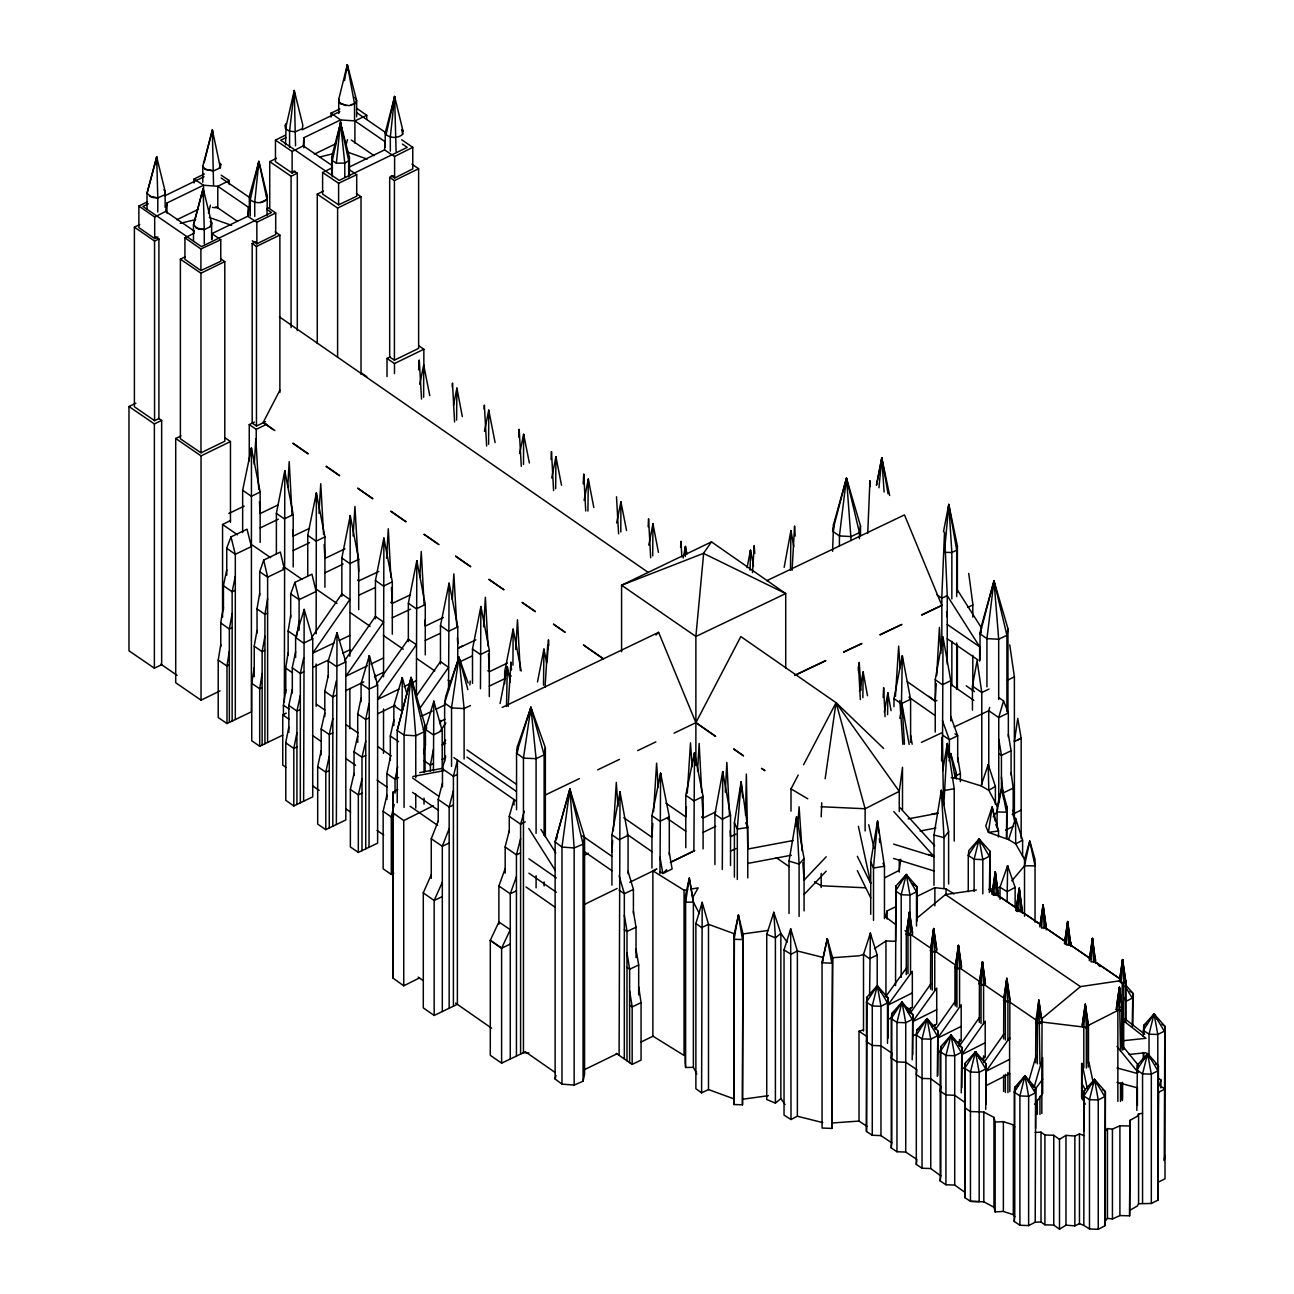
<?xml version="1.0" encoding="UTF-8"?>
<svg xmlns="http://www.w3.org/2000/svg" width="1294" height="1294" viewBox="0 0 1294 1294"><rect width="100%" height="100%" fill="white"/><g stroke="black" fill="none" stroke-linecap="round" stroke-linejoin="round"><path stroke-width="1.5" d="M260.143 542.38L260.143 492.027L251.457 448.031L251.376 711.829L226.984 723.54L218.217 717.555L218.217 660.069L220.756 644.525M423.639 397.258L423.704 365.118L419.725 384.286M316.367 493.046L316.14 633.834M488.614 444.263L488.76 410.182L495.101 442.58M523.52 464.449L523.633 434.299L519.638 453.482M620.797 531.931L620.926 501.862L626.555 530.459M512.942 665.165L513.136 629.143L521.223 670.955M406.995 694.199L402.272 677.603L402.013 711.231L393.861 705.586L402.24 677.603M293.188 566.998L293.188 514.624L284.809 470.903L284.356 702.173M425.273 654.893L425.273 604.541L416.83 560.82L416.377 695.428M456.604 420.097L456.895 388.119L462.33 416.619M555.66 488.695L555.951 456.701L561.515 485.234M652.71 555.886L652.969 523.892L658.436 552.392M685.399 556.388L685.48 546.408L686.952 553.994M862.872 697.709L863.147 671.909L867.481 695.687M442.208 768.636L442.208 730.625L433.846 701.299L433.425 770.917M543.512 685.141L543.949 649.135L546.634 663.013M587.929 511.065L588.317 479.087L593.833 507.572M790.472 570.363L790.925 530.653L793.804 546.537M887.587 714.644L887.862 692.824L891.065 710.665M347.277 70.426L347.358 64.7L356.643 100.641L356.643 116.784M790.634 932.812L790.699 928.866L797.363 950.977L797.363 1116.221L791.006 1119.52L784.035 1115.137L784.035 949.893L790.683 928.882L791.006 1119.52M628.059 873.676L628.059 835.406L620.02 792.025L619.098 1055.322L632.168 1064.38L641.064 1060.11L641.064 1002.624L638.686 986.966M506.504 706.508L507.313 666.588L510.354 682.359M750.083 570.153L750.504 550.193L753.561 565.979M745.522 815.285L746.363 774.071L747.77 849.058L793.319 840.485M1015.127 907.547L1015.127 887.393L1007.622 865.735L1007.104 901.74M941.563 760.807L942.145 737.224L943.504 798.172M877.186 987.273L877.186 955.037L870.361 933.2L869.6 994.973M988.115 768.458L988.228 764.592L995.393 786.412L995.393 804.544M1122.254 982.486L1121.332 1047.04M867.724 533.371L869.94 480.624L870.199 486.625M979.412 982.583L979.348 984.055L981.03 985.171L985.446 984.265L982.469 961.879L979.412 982.583L979.348 1022.406M1046.167 927.232L1043.077 904.829L1041.573 928.089L1046.167 927.232L1043.077 904.829L1040.02 925.534M1116.69 1006.069L1119.375 987.257L1122.399 1009.66L1120.523 1010.679L1116.172 1009.449L1119.375 987.273L1122.448 1008.188L1122.399 1050.032M1084.065 1090.923L1083.822 1225.353L1089.483 1228.976L1098.25 1229.3L1104.72 1225.919L1105.351 1220.889L1105.351 1091.57L1094.498 1079.374L1084.065 1090.923L1084.065 1131.344M725.287 792.138L726.856 762.409L729.46 814.929M883.155 697.531L883.656 687.632L885.064 716.714M1119.067 993.177L1119.375 987.257L1120.442 1001.135M933.152 938.441L933.686 928.574L936.856 949.456M957.803 957.301L958.45 945.461L961.555 966.375M996.962 826.057L997.27 806.243L1001.863 787.642L1006.845 806.453L1006.845 838.69M1092.152 944.361L1092.459 938.441L1095.581 963.448M1006.489 984.33L1006.813 978.41L1010.016 999.324M1084.744 1014.173L1085.278 1004.29L1088.48 1025.22L1088.48 1063.571M287.721 487.272L289.209 461.602L292.023 514.268M386.566 558.345L388.297 528.761L390.917 577.512M419.774 577.156L421.262 551.487L423.672 596.243M452.269 387.003L452.496 383.056L454.566 421.973M551.034 459.516L551.487 451.622L553.589 490.572M547.216 661.541L548.462 639.818L548.785 645.641M583.19 483.859L583.756 473.992L585.729 510.968M648.132 526.723L648.585 518.829L650.672 557.746M697.563 771.014L699.148 743.387L701.72 792.154M792.074 570.331L794.581 526.027L795.179 536.007M936.241 683.507L935.239 701.235L936.905 700.426M936.678 675.63L939.412 627.38L940.964 653.324M982.13 967.799L982.469 961.879L985.446 984.265M994.94 877.866L995.28 871.946L998.515 896.92M1018.556 900.123L1019.235 888.299L1022.406 913.305M1042.738 910.75L1043.061 904.813L1044.112 918.691M1038.16 1012.086L1038.823 1000.246L1042.01 1021.16L1041.816 1113.519M1122.027 969.465L1122.577 959.614L1125.748 980.577L1125.748 1020.934M483.649 626.862L485.379 597.246L488.016 645.932M515.724 649.41L517.487 619.794L520.285 670.535M680.628 547.216L680.984 541.296L681.825 556.873M858.294 670.47L858.537 666.507L860.348 699.585M908.76 923.932L909.472 912.092L912.642 933.039M1067.324 927.474L1067.679 921.554L1070.882 946.529M318.971 513.233L320.75 483.697L323.581 534.519M452.302 599.494L453.854 573.873L456.798 626.393M484.118 409.05L484.36 405.103L486.657 446.058M254.255 464.287L255.856 438.715L258.768 489.617M353.084 535.959L354.944 506.455L358.697 571.414M418.658 369.858L419.272 360.023L421.537 399.086M469.965 684.914L470.207 681.048M518.684 437.097L519.169 429.236L521.304 466.341M508.154 706.443L510.952 661.978L511.486 669.92M545.049 687.26L547.718 644.736L547.977 648.698M611.933 852.261L612.677 840.534M613.291 830.764L616.316 782.433L617.917 806.308M652.823 823.437L651.95 837.283L623.821 817.727M653.567 811.581L656.608 763.169L658.209 787.027M795.956 826.429L796.57 816.724L804.075 858.585L804.075 910.944M858.601 672.411L859.232 662.334L861.06 690.22M686.418 807.003L685.788 816.87L665.925 803.17M687.292 793.173L690.495 742.821L692.096 766.695M752.493 572.627L754.208 545.567L754.742 553.525M895.448 696.301L898.651 646.127L900.139 668.011M1035.653 1062.746L1035.847 1020.982L1035.653 1022.389L1037.335 1023.505L1041.816 1022.713L1038.839 1000.246L1037.335 1023.505L1037.335 1063.862M1117.854 1101.388L1117.854 1010.565L1119.375 987.273L1120.523 1051.035M733.957 1104.542L734.329 933.767L738.421 915.084L742.982 933.944L742.481 1104.785L733.957 1104.542L734.329 933.767L708.497 924.32L701.591 927.588L695.881 923.495L702.189 902.355L708.497 924.32L708.497 1089.564L701.591 1092.832L695.881 1088.739L695.881 923.495M940.803 798.026L941.32 790.246L948.615 831.67L948.615 884.045M285.392 135.174L275.46 140.124L292.12 151.479L303.33 145.866L303.88 137.714L340.532 119.938L354.912 120.908L366.736 115.295L366.736 119.226M797.816 824.86L799.094 806.777L802.086 850.789M901.659 710.665L902.096 704.826L909.181 744.487M943.827 804.706L947.305 743.468L954.212 788.709L954.212 841.084M1006.845 806.453L1006.409 838.366M948.308 510.499L948.777 504.466L957.382 545.906L957.382 592.312M742.659 797.702L741.122 782.013L737.305 829.082L737.305 879.451M881.165 466.018L881.812 457.979L889.674 495.505M773.472 916.201L773.812 912.302L780.864 933.411L787.205 942.194M917.058 921.053L917.058 886.811L906.285 874.501L895.966 885.986L895.545 985.656M1022.276 910.701L1022.406 909.261L1020.351 911.672L1016.065 910.491L1019.235 888.315L1022.276 910.701L1020.351 911.672L1019.235 888.315L1017.731 911.607L1016.065 910.491M1093.592 961.863L1092.459 938.457L1090.971 961.782L1093.592 961.863L1095.452 960.844L1095.581 959.42M1105.351 1220.889L1107.454 1218.382L1112.436 1218.948L1119.908 1215.584L1129.613 1215.794L1130.115 1120.313L1137.264 1116.253L1138.574 1113.908L1142.553 1113.341M1129.613 1215.794L1130.115 1120.313M211.925 239.681L211.925 233.632L247.704 216.276L248.513 207.331L217.78 186.287L203.53 185.236L194.003 179.025L204.387 173.978M944.62 550.371L948.777 504.498L956.703 550.176L956.703 596.583M266.985 215.532L267.308 196.057L258.865 161.459L249.321 196.381L249.321 210.501M785.717 668.141L785.717 593.574L703.645 553.46L695.881 636.47L695.881 765.433M878.949 487.806L881.812 458.011L888.072 493.79M937.843 1075.314L937.843 1030.865L927.086 1018.621L916.815 1030.073L916.314 1035.103L916.314 1164.422L922.04 1168.239L930.758 1168.514L940.835 1175.922L940.204 1180.953L945.93 1184.754L954.713 1185.078L965.227 1192.518L964.726 1197.548L970.451 1201.35L983.828 1201.819L993.97 1207.237L995.151 1211.88L1003.368 1211.443L1013.315 1214.678L1014.755 1216.651L1014.253 1221.471L1019.915 1225.24L1028.633 1225.596L1035.216 1222.215L1041.007 1221.973L1044.921 1224.803L1053.769 1225.094L1059.495 1229.187L1065.965 1225.175L1074.861 1225.855L1079.455 1223.703L1083.822 1225.353M916.314 1164.422L916.815 1159.392L905.735 1152.064L896.968 1151.741L891.242 1147.94L891.242 1018.621L891.809 1013.542L901.983 1002.138L912.771 1014.447L912.771 1054.853M986.254 1104.397L986.254 1063.975L975.498 1051.731L965.227 1063.199L964.726 1068.229L964.726 1197.548M1157.92 1070.85L1147.649 1053.559L1136.828 1070.025L1142.553 1073.826L1151.32 1074.149L1157.92 1070.85L1158.421 1065.819L1147.649 1053.559L1137.394 1065.027L1136.828 1110.43M1130.115 1210.116L1137.264 1206.057L1138.574 1203.727L1151.32 1203.469L1157.92 1200.169L1158.421 1065.819L1155.526 1063.927M249.321 196.381L250.26 199.858C255.08 203.562 262.488 203.773 266.985 199.405L258.865 161.475L254.74 202.301L254.74 216.422M348.846 167.25L384.528 149.926L385.337 141.855L354.912 120.908L354.912 143.084M349.429 157.48L348.684 160.715L344.77 163.109L336.359 163.157L340.516 122.881L349.429 157.48L349.429 175.628M569.441 793.19L569.861 789.211L555.126 841.941L555.126 1079.034L561.968 1084.129L574.164 1085.068L583.076 1081.234L584.564 1074.327L584.564 837.234L569.894 789.227L570.589 793.093M394.945 100.366L394.638 96.5L385.208 132.942L386.081 134.673C390.772 138.345 398.228 138.474 402.628 134.301L403 131.001L394.654 96.516L390.319 137.035L390.319 151.155M220.384 167.751L212.378 129.966L202.786 166.133L205.148 169.288L213.542 170.905L220.384 167.751L220.756 164.306L219.511 162.72M410.473 683.232L411.104 677.474L425.03 725.303L425.03 771.515M846.017 482.225L846.47 478.198L860.51 525.979L860.51 536.023M888.007 1038.338L888.007 997.917L877.283 985.672L867.045 997.092L866.479 1002.154L866.479 1131.49L872.269 1135.259L880.971 1135.614L891.809 1142.877L891.242 1147.94M866.479 1131.49L867.045 997.092M937.843 1030.865L937.293 1076.333M993.549 584.742L993.97 580.893L1007.961 628.706L1007.961 711.085M293.819 94.397L294.256 90.531L302.828 125.178L302.392 128.591L295.55 131.762L289.581 131.179L285.537 128.704L284.971 125.292L286.152 123.674L285.537 144.831M986.254 1063.975L985.688 1109.395M1164.826 1155.51L1164.26 1160.508L1164.826 1026.191L1154.07 1013.898L1143.734 1025.366L1143.298 1036.429M393.748 104.216L394.621 96.5L396.093 151.544M155.798 164.661L156.687 156.978L165.131 191.318L165.131 207.444M202.268 196.3L203.158 188.633L211.618 222.956L211.618 239.099M211.909 133.783L212.362 129.95L212.96 137.617M257.927 169.207L258.849 161.459L259.172 165.325M961.863 1087.801L961.863 1047.38L951.058 1035.135L940.835 1046.603L940.204 1051.618L940.204 1180.953M968.268 891.712L968.268 855.447L979.105 838.981L989.991 851.242L989.36 892.536M906.301 974.625L906.301 934.268L909.456 912.092L912.529 934.478L910.539 935.481L906.301 934.268L909.456 912.092L909.925 918.044M930.693 949.278L930.499 950.75L932.246 951.834L936.662 951.009L933.686 928.574L930.693 949.278L930.499 989.101M955.263 1005.988L955.263 967.637L958.45 945.461L961.491 967.847L956.945 968.753L955.263 967.637L958.45 945.461L959.048 953.403M1070.688 943.973L1067.679 921.571L1066.272 944.863L1070.688 943.973L1070.882 942.485L1069.135 941.417M210.307 221.339L211.618 222.956L211.181 226.369L204.274 229.572L198.37 229.038L193.502 224.865L203.142 188.633L203.465 192.466M1003.804 999.114L1003.61 1000.586L1005.357 1001.653L1009.838 1000.86L1006.829 978.41L1003.804 999.114L1003.61 1038.92M900.77 859.248L899.265 870.361L884.886 877.704M569.845 789.243L561.968 847.052L561.968 1084.129M831.832 1128.433L832.576 957.722L827.303 938.7L822.062 962.785L822.062 1128.028L831.832 1128.433L832.576 957.722L859.022 955.813L863.502 954.454L869.6 958.692L877.186 955.037M545.356 836.49L545.356 747.722L530.928 707.365L517.551 746.104L516.549 753.221L516.549 809.704M992.158 894.105L995.28 871.962L998.256 894.397L996.331 895.367L992.158 894.105L993.776 895.254L995.28 871.962L996.218 883.834M821.189 816.837L821.755 802.733M825.151 778.745L836.037 702.626L883.608 748.433M1086.798 1024.104L1088.48 1025.22L1086.362 1027.743L1082.14 1026.449L1085.278 1004.306L1088.238 1026.724L1088.238 1067.097M458.383 661.169L458.933 657.287L468.104 683.022M1039.891 926.973L1043.061 904.829L1044.177 928.235L1046.231 925.76L1044.549 924.644M1039.438 1008.172L1038.839 1000.246L1035.653 1022.389L1039.955 1023.635L1042.01 1021.16M1064.719 942.242L1067.679 921.554L1068.553 933.475M1089.289 960.601L1092.459 938.457L1095.452 960.844M1119.407 981.79L1122.577 959.614L1125.634 982L1125.634 1022.373M1089.483 959.129L1092.459 938.441L1093.365 950.33M1119.585 980.318L1122.577 959.614L1123.338 969.529M544.127 835.536L544.127 754.839L530.928 707.381L523.455 758.138L523.455 1052.701L528.874 1052.944M529.747 715.097L530.88 707.349M860.51 525.979L859.442 532.61L851.112 536.573L839.418 535.926L832.576 531.187L846.454 478.23L833.562 524.361L832.576 551.276M1082.253 1025.01L1085.278 1004.306L1085.892 1012.215M992.223 892.634L995.28 871.946L996.331 895.367M425.03 725.303L424.028 731.838L424.028 772.033M283.418 715.097L283.418 705.133L285.78 689.67M147.484 201.767L138.879 206.037L154.682 217.036L165.632 211.44L166.942 202.996L203.53 185.236L203.53 193.081M1006.91 711.635L1006.91 635.289L994.018 580.925L981.095 627.056L980.027 633.85L980.027 659.972M288.141 652.597L285.78 667.672L285.78 693.26M229.345 651.173L226.984 665.892L226.984 723.54M282.674 735.202L259.706 746.25L251.748 740.799L251.748 683.313L254.239 667.72M262.132 673.511L259.706 688.683L259.706 746.25M957.382 545.906L956.703 550.176L951.85 552.473L944.442 552.376M1007.961 628.706L1006.91 635.289L998.693 639.236L986.934 638.621L980.027 633.85L993.954 580.925L994.94 586.748M288.141 655.298L288.141 631.051L290.697 615.426M299.092 621.217L296.552 636.826L288.141 631.051M933.993 885.371L933.993 835.018L941.32 790.262L944.005 837.639L944.005 887.991M734.394 877.122L734.394 822.725L741.09 782.029M899.848 718.396L902.08 704.826L904.457 744.26M998.256 894.397L998.515 892.876M870.716 914.292L870.716 861.917L877.542 820.994L884.465 866.268L884.465 918.643M942.744 770.771L947.289 743.452L948.502 757.136M267.615 598.718L264.93 614.407L264.93 743.743M789.016 913.467L789.016 861.092L796.554 816.724L799.094 864.117L799.094 916.476M339.141 130.694L340.516 122.865L348.684 160.715L348.684 176.841M259.706 593.348L257.037 608.649L257.037 633.17M545.356 747.722L544.127 754.839L536.088 758.672L523.455 758.138L516.549 753.221L530.863 707.381L532.141 713.285M223.441 607.258L220.756 622.414L220.756 646.806M344.527 80.632L347.342 64.7L354.54 103.957L354.54 120.083M232.144 613.485L229.345 628.997L229.345 722.392M257.037 630.469L254.239 645.916L254.239 676.697M264.93 636.227L262.132 651.658L262.132 745.069M714.919 864.57L714.919 814.217L722.715 771.596L730.528 815.188L730.528 865.54M884.336 712.185L887.846 692.824L887.959 698.598M935.239 732.064L935.239 679.69L942.986 637.085L950.783 680.693L950.783 720.984M972.441 710.18L972.441 686.079L977.116 660.571L981.774 692.549L981.774 784.94M784.164 567.37L790.909 530.653M611.933 885.161L611.933 834.792L620.004 792.025M423.639 753.577L425.467 743.888M859.475 691.287L863.13 671.909L863.211 675.759M1157.92 1095.84L1158.599 1092.217L1165.021 1088.95L1159.473 1085.537L1160.912 1079.972L1157.839 1077.724M1157.92 1185.66L1158.599 1092.217M433.425 749.275L430.384 765.11L430.384 771.175M876.523 485.266L881.796 457.995L882.718 465.694M500.082 703.515L507.297 666.572L507.426 670.599M893.976 706.67L893.976 698.614L902.306 655.832L910.604 699.229L910.604 742.335M943.488 531.705L948.777 504.482L949.683 512.181M453.482 405.491L456.879 388.103L456.96 392.131M472.504 683.281L472.504 649.038L480.883 606.53L480.462 688.748M537.495 681.987L543.933 649.119L544.03 655.152M648.779 545.114L652.952 523.892M683.183 557.989L685.464 546.391L685.545 552.425M747.059 567.678L750.488 550.176L750.617 554.204M876.491 484.959L881.796 457.995L884.093 492.043M276.382 553.686L276.382 513.394L284.777 470.903M288.837 727.002L285.78 742.384L285.78 800.307L293.803 805.952L312.727 796.829L312.727 638.767L304.187 609.425L295.614 637.505L295.614 657.514M296.924 732.744L293.803 748.482L293.803 805.952M341.842 596.291L341.842 558.021L350.237 515.562L358.697 559.348L358.697 609.7M375.438 618.775L375.438 580.505L383.865 538.061L392.308 581.831L392.308 634.206M408.354 641.581L408.354 603.311L416.797 560.82M504.676 683.717L504.676 671.635L513.12 629.143L513.168 635.16M584.095 500.341L588.301 479.087L588.398 485.121M551.713 477.907L555.935 456.685L556.016 462.702M996.962 811.953L1001.863 787.658L1006.409 812.163L996.962 811.953L993.226 816.643M307.746 575.668L307.746 535.376L316.351 493.03L324.923 536.897L324.923 587.25M440.461 663.935L440.461 625.649L449.099 583.173L457.752 626.878L457.752 661.121M484.457 431.339L488.744 410.166L488.792 416.167M616.607 523.019L620.91 501.846L620.958 505.857M651.95 868.096L651.95 815.721L660.603 773.133L669.305 816.757L669.305 855.043M685.788 847.699L685.788 795.325L694.474 752.801L703.095 796.473L703.095 848.848M235.314 576.299L232.144 591.746L232.144 721.065M242.657 532.562L242.657 490.264L251.424 448.031M226.741 569.797L223.441 585.551L223.441 609.959M357.71 742.384L357.71 714.094L361.075 698.145M369.033 703.532L365.733 719.173L365.733 848.848L358.325 852.406L350.367 846.939L350.367 789.469L354.038 773.408M295.614 651.885L292.315 667.445L292.315 693.018M303.637 657.934L300.337 673.511L300.337 802.83M1011.827 880.81L1024.524 865.799L1029.765 841.068L1035.038 859.442L1035.038 922.266M693.39 1067.324L685.61 1067.501L685.173 1062.374L685.173 897.13L689.281 878.044L693.39 902.08L693.39 1067.324L696.819 1073.939M342.845 134.77L340.532 122.865L332.315 160.666L332.315 176.809M328.223 676.94L328.223 660.927L337.006 632.653L345.822 661.897L345.822 819.959L325.797 829.664L317.693 824.132L317.693 766.646L321.187 750.682M329.274 756.1L325.797 772.065L325.797 829.664M386.89 799.449L386.89 773.505L390.319 757.734M397.743 766.744L395.042 779.263L395.042 793.173M584.564 837.234L583.076 844.141L583.076 1081.234M292.315 689.427L288.837 705.311L288.837 732.388M300.337 695.476L296.924 711.053L296.924 804.447M324.794 716.504L324.794 691.206L328.223 675.678M336.359 680.806L332.817 696.932L332.817 826.251M390.319 760.257L390.319 736.011L393.861 719.949M949.828 757.233L950.734 753.496L956.331 772.906L955.215 777.937L951.203 777.629M258.832 161.475L250.26 199.858L250.26 216.001M386.081 134.673L394.621 96.516M321.187 754.839L321.187 729.007L324.794 712.913M332.817 718.639L329.274 734.426L329.274 827.934M285.537 128.704L294.239 90.548L294.741 96.322M361.997 778.794L358.325 794.856L358.325 852.406M555.126 1079.034L555.935 1075.508M365.733 741.074L361.997 757.184L361.997 850.643M354.038 775.624L354.038 751.782L357.71 735.979M386.89 795.179L383.153 811.241L383.153 868.824L391.306 874.453L393.797 873.256M394.217 804.496L391.306 816.983L391.306 874.453M949.02 760.791L950.734 753.496L955.215 777.937L981.03 785.879L988.81 790.294L997.27 806.243M442.451 786.914L442.451 768.765L445.605 756.052M887.506 1043.368L887.506 1002.947L877.283 985.688L872.269 1005.939L872.269 1135.259M930.062 1023.7L927.07 1018.604L922.04 1038.904L922.04 1168.239M982.146 844.06L979.137 838.965L968.899 850.417L968.268 855.447L974.123 859.265L982.825 859.62L989.36 856.272L979.154 838.981L974.123 859.265L974.123 891.485M975.466 1051.747L970.451 1072.03L970.451 1201.35L979.17 1201.641L979.17 1072.322L975.482 1051.747L964.726 1068.229L970.451 1072.03L979.17 1072.322L985.688 1068.973L975.498 1051.731L979.477 1058.508M338.737 113.468L338.737 99.347L347.326 64.7M204.145 162.753L212.345 129.95L213.542 185.026M908.275 877.882L906.285 874.501L901.206 894.752L901.206 977.342M156.995 160.812L156.703 156.978L147.031 193.227L147.031 209.353M331.701 173.283L331.701 157.156L340.5 122.865L344.77 163.109L344.77 177.229M509.27 830.699L505.178 846.664L505.178 873.159M520.592 838.641L516.435 854.881L516.435 1056.05L501.619 1063.15L490.297 1055.322L490.297 940.317L498.886 921.959L510.273 929.707L501.619 948.211L501.619 1063.15M438.213 821.658L438.213 799.514L442.451 783.145M453.401 790.715L449.164 807.068L449.164 1008.236L434.169 1015.45L423.284 1007.88L423.284 892.795L431.258 874.793M156.671 156.995L147.031 193.227L151.883 197.384L157.787 197.917L164.759 194.763L165.131 191.318L163.885 189.733M208.415 212.879L210.485 205.148M569.829 789.227L555.126 841.941L561.968 847.052L574.164 847.974L583.076 844.141L569.894 789.243M524.28 811.273L520.592 824.165L520.592 1054.076L516.435 1056.05M1024.524 916.184L1024.524 859.41L1029.765 841.051L1035.038 865.832L1024.524 865.799M345.902 145.3L347.52 139.671M998.547 697.45L1003.529 700.895L998.758 717.377L998.758 802.215M989.716 707.381L988.745 710.713L988.745 767.148M1034.052 1087.478L1042.689 1057.602L1042.689 1093.479L1034.699 1104.348M1028.487 1081.994L1036.09 1055.904M361.075 701.72L361.075 683.701L369.308 655.637L377.622 685.076L377.622 843.138L365.733 848.848M895.982 906.609L887.134 910.911L885.403 916.815L896.208 924.919M425.467 745.441L425.467 729.444L433.813 701.283M766.744 934.3L773.812 912.302L775.397 937.859L775.397 1103.103L766.744 1099.544L766.744 934.3L775.397 937.859L780.864 933.411L780.864 1098.655L785.102 1104.51M870.344 933.2L863.502 954.454L863.502 1031.027M1024.524 859.41L1015.693 843.882L1008.592 839.58L1015.564 818.309L1022.6 840.178L1022.6 856.304M981.03 785.879L988.212 764.592L988.81 790.294L995.393 786.412M259.706 571.738L263.685 560.108L280.361 552.053L284.356 569.15L267.615 577.156L259.706 571.738L259.706 595.919M1007.589 865.735L1000.003 887.215L1000.003 899.298M498.886 924.272L498.886 885.986L505.178 868.565M516.435 876.669L510.273 893.701L510.273 1059.026M290.697 593.865L294.903 582.381L311.951 574.196L316.14 591.455L299.092 599.656L290.697 593.865L290.697 618.047M226.741 548.252L235.314 554.285L251.376 546.586L247.025 529.197L230.995 536.881L226.741 548.074L226.741 575.183M449.164 828.629L442.322 846.163L442.322 1011.536M431.258 878.351L431.258 838.755L438.213 821.075M219.398 167.589L220.756 164.306M210.21 226.272L211.618 222.956M442.322 882.217L434.169 900.495L434.169 1015.45M900.543 1005.389L901.999 1002.122L904.005 1005.519M949.553 1038.386L951.025 1035.135L954.066 1040.214M1145.4 1058.427L1147.616 1053.542L1150.625 1058.638M976.905 843.834L979.121 838.965M1152.55 1017.165L1154.038 1013.898L1158.098 1020.691M1023.425 1078.986L1024.929 1075.686L1035.653 1087.914L1035.653 1128.319M1092.185 1084.243L1094.465 1079.374L1097.458 1084.421M273.147 429.705L263.2 422.41L279.876 390.222M791.006 811.095L791.006 788.887L798.204 775.09M803.59 764.738L836.086 702.658L865.12 808.75L865.12 830.958M674.045 733.164L695.881 722.683L740.815 636.567L836.07 702.707L899.265 791.33L899.265 811.516M693.018 896.985L698.178 887.894L691.109 889.059M338.737 99.347L339.222 102.582L340.84 103.957L349.057 105.671L354.54 103.957L356.643 100.641L354.782 97.276M916.508 926.051L916.508 891.809L906.285 874.518L895.545 890.984L901.206 894.752L909.973 895.076L916.508 891.809L917.058 886.811L912.723 883.931M927.054 1018.621L916.314 1035.103L922.04 1038.904L930.758 1039.195L937.293 1035.928L927.086 1018.621L930.758 1039.195L930.758 1168.514M881.279 992.482L877.283 985.672L866.479 1002.154L872.269 1005.939L880.971 1006.295L887.506 1002.947L888.007 997.917L885.145 996.056M621.589 651.739L621.589 585.244L703.499 553.363L711.49 541.879L785.717 593.574L695.881 636.47L621.589 585.244L711.49 541.879M311.45 637.78L341.842 593.93L349.865 599.543L312.727 653.13L333.949 643.021M344.544 660.83L375.438 616.429L383.525 622.058L345.822 676.244L367.367 665.795M416.312 696.075L440.461 661.574L448.549 667.348L419.838 708.336M440.041 731.272L445.832 723.006M445.686 740.022L442.208 744.972L445.686 743.29M935.416 1029.506L955.522 1000.909M959.436 1046.021L979.542 1017.391M961.863 1054.416L985.203 1021.192L985.203 1057.117L981.612 1058.945M983.812 1062.633L1003.869 1034.084M986.254 1071.011L1009.595 1037.788L1009.595 1073.713L986.254 1085.537M910.378 1012.959L930.758 984.022M937.843 1037.885L961.183 1004.84L961.183 1040.748L957.592 1042.543M376.425 684.3L408.354 639.252L416.377 644.736L377.622 699.423L398.762 689.201M912.771 1021.532L936.727 988.115L936.727 1024.039L931.599 1026.595M885.759 996.59L906.544 967.88M888.007 1004.953L912.335 971.373L912.335 1007.298L907.126 1009.902M1034.699 1089.969L1042.689 1079.099M948.615 831.67L944.005 837.639L933.993 835.018M1120.895 1007.088L1122.448 1008.188L1120.523 1010.679L1116.172 1009.449M1088.48 1025.22L1086.362 1027.743L1086.362 1068.1M1105.351 1131.085L1107.454 1128.578L1112.436 1129.144L1119.908 1125.764L1129.613 1125.99M1068.763 944.927L1067.679 921.571L1064.461 943.747L1068.763 944.927L1070.882 942.485M804.075 858.585L799.094 864.117L789.016 861.092M826.187 856.806L804.075 880.13L802.878 862.532M804.075 894.494L826.187 871.169M655.977 635.079L658.614 632.329L695.881 722.683L715.55 736.383M666.717 869.649L662.835 873.515L659.972 871.59M1041.46 1019.057L1080.441 986.626L1120.475 980.69M917.106 918.028L945.477 894.558L976.388 890.029M775.397 1103.103L780.864 1098.655M874.437 948.648L885.953 940.981L895.545 941.272L895.966 885.986M1059.495 1229.187L1059.495 1139.383L1065.965 1135.356L1074.861 1136.051L1079.455 1133.884L1083.822 1135.534M1018.119 908L1016.243 909.019L1019.235 888.299L1019.834 896.241M463.09 645.577L457.752 648.423L475.868 639.883M1022.6 840.178L1015.693 843.882L1015.58 818.326M1015.127 887.393L1007.104 891.663L1000.003 887.215L996.315 887.943M1017.957 1085.634L1014.755 1087.332L1014.253 1092.152L1014.253 1221.471M419.369 977.957L403.744 985.818L393.053 978.135L392.745 792.3L397.792 789.647M138.879 206.037L138.879 227.598L154.682 238.581L157.819 236.98M1158.599 1182.02L1165.021 1178.753L1164.826 1026.191L1161.963 1024.282M961.863 1054.578L985.203 1042.754M961.863 1068.941L965.453 1067.129M986.254 1071.173L1009.595 1059.349M1088.286 1025.43L1117.854 1010.452M384.528 149.926L394.605 156.477L412.77 147.338L412.77 168.899L394.605 178.022L391.241 175.838M392.745 792.3L393.053 812.891L403.744 820.574L433.264 805.725M957.382 965.195L955.457 966.165L955.457 1004.516M916.815 1030.073L920.115 1028.423M1147.034 1023.716L1143.734 1025.366L1143.734 1033.453M275.46 140.124L275.46 161.685L292.12 173.024L295.323 171.423M211.925 233.632L220.756 239.746L220.756 261.291L200.91 270.527L184.929 259.35L184.929 237.805L194.423 233.049M888.007 1005.098L912.335 992.935M895.076 1011.908L891.809 1013.542L891.809 1142.877M888.007 1019.478L891.485 1017.731M912.771 1021.629L936.727 1009.676M912.771 1035.993L916.201 1034.294M937.843 1038.047L961.183 1026.368M937.843 1052.41L941.434 1050.615M229.281 184.492L229.281 180.578L217.78 186.287L217.78 208.463M348.668 169.207L356.707 174.69L356.707 196.235L338.607 204.824L322.61 194.084L322.61 172.523L332.429 167.67M317.273 343.492L317.273 194.149L323.419 191.108M222.568 617.206L222.568 524.507L230.461 520.576M267.615 613.081L264.93 614.407L257.037 608.924M336.359 695.169L332.817 696.932L324.794 691.352M329.274 770.464L325.797 772.178L317.693 766.646M398.52 777.532L395.042 779.263L386.89 773.618M247.704 216.276L256.843 222.277L275.703 212.976L275.703 234.537L256.843 243.838L252.281 240.83M260.45 202.592L266.985 199.405M249.257 460.939L249.257 424.594L254.384 422.087M387.019 376.603L387.019 358.422L390.384 356.788M262.132 687.583L259.706 688.78L251.748 683.313M303.637 671.893L300.337 673.511L292.315 667.866M369.033 717.911L365.733 719.529L357.71 714.094M628.059 835.406L619.098 839.79L611.933 834.792M730.528 815.188L722.311 819.199L714.919 814.217M155.717 236.753L158.919 238.953L158.919 418.56L154.552 420.647L134.398 406.785L134.398 227.162L139.801 224.525M265.48 421.666L256.471 426.033L252.184 423.122L252.184 243.515L255.694 241.8M180.384 259.172L200.974 273.212L224.8 261.614L224.8 441.238L200.974 452.835L180.384 438.795L180.384 259.172L185.107 256.875M389.688 177.407L394.411 180.578L418.625 168.754L418.625 348.377L394.411 360.185L389.688 357.031L389.688 177.407L393.198 175.725M181.031 435.884L175.709 438.472L201.039 455.892L230.461 441.561L230.461 522.307M387.019 358.422L394.476 363.533L423.85 349.234L423.85 371.443M260.143 492.027L251.376 496.298L242.657 490.264M324.923 536.897L316.14 541.167L307.746 535.376M235.314 590.21L232.144 591.746L223.441 585.713M392.308 581.831L383.525 586.101L375.438 580.505M175.709 438.472L175.709 682.747L201.039 700.167L220.077 690.883M480.98 612.563L480.899 606.514L489.31 650.186L480.462 654.505L472.504 649.038M442.208 730.625L433.425 734.895L425.467 729.444M442.208 759.368L445.686 757.669M457.38 774.378L453.401 776.319L442.451 768.765M584.694 904.312L617.173 888.46M629.79 882.282L656.867 869.067M671.295 862.014L694.749 850.562L670.324 862.402M1003.529 700.895L1008.349 712.897L998.758 717.588L988.745 710.713L954.179 726.969M453.401 1006.214L457.38 1004.273L457.38 760.274L453.401 776.319L453.401 1006.214L449.164 1008.236M917.187 896.289L934.866 887.668L946.06 888.962L954.066 893.895M584.694 1069.556L617.173 1053.704M640.627 1042.252L653.26 1036.073M148.309 203.821L142.922 206.442L201.476 246.636L271.465 212.54L266.596 209.191M164.484 195.96L203.999 176.744M286.055 137.601L280.685 140.205L339.222 180.4L407.238 147.387L402.369 144.038M302.181 129.788L339.788 111.559M176.906 219.721L198.435 209.288M314.345 154.148L335.647 143.812M276.544 158.321L269.734 161.604L291.069 176.227L297.296 173.218L297.296 330.633M252.184 243.515L256.471 246.426L279.876 235.071L279.876 392.486M317.273 194.149L337.605 208.059L361.01 196.704L361.01 374.306M158.531 418.286L161.653 420.437L161.653 664.712L154.374 668.189L128.979 650.801L128.979 406.526L135.919 403.178M249.257 424.594L256.228 429.333L266.613 424.303M228.844 513.508L244.162 506.1M229.345 664.922L226.984 666.07L218.217 660.069M370.957 664.065L383.525 657.95M286.039 767.439L282.739 765.142L282.739 714.854L286.33 713.107M345.822 690.64L363.776 681.922M374.548 676.681L383.525 672.314M404.051 686.629L416.377 680.66M296.924 746.962L293.803 748.482L285.78 742.837M377.622 713.819L395.236 705.279M525.332 821.868L520.592 824.165L509.27 816.336M669.305 816.757L659.972 821.286L651.95 815.721M652.872 870.862L684.057 890.223L684.057 1055.467L652.872 1036.106L652.872 870.862L656.365 869.18M520.592 1054.076L525.332 1051.763M312.727 638.767L303.637 643.15L295.614 637.505M457.752 626.878L448.549 631.326L440.461 625.649M421.488 716.245L432.309 711.021M435.916 709.274L444.942 704.923M423.284 729.735L426.891 727.988M439.523 721.906L444.942 719.286M433.425 763.638L430.384 765.11L424.108 760.743M449.164 842.992L442.322 846.292L431.258 838.755M703.095 796.473L693.875 800.921L685.788 795.325M910.604 699.229L901.32 703.71L893.976 698.614M950.783 680.693L942.453 684.72L935.239 679.69M516.435 890.806L510.273 893.782L498.886 885.986M701.51 816.902L703.095 818.018L715.776 811.904M703.095 832.398L715.776 826.268M278.307 504.838L260.143 513.572L259.463 501.603M260.143 527.952L278.307 519.201M293.188 536.169L309.509 528.324M293.188 550.548L309.509 542.687M344.916 548.834L324.923 558.442L324.147 544.499M324.923 572.821L343.104 564.087M425.273 604.541L416.377 608.811L408.354 603.311M365.733 755.453L361.997 757.249L354.038 751.782M393.797 815.786L391.306 816.983L383.153 811.338M442.322 896.58L434.169 900.495L423.284 892.925M989.02 689.071L981.774 692.549L972.441 686.079M1007.136 680.369L1014.383 676.875L1009.724 644.897M1017.763 739.909L1019.801 738.923M1021.16 738.276L1014.383 741.543L1017.763 718.348L1021.16 738.276L1021.16 838.383M955.409 775.979L960.374 773.586L957.689 757.378M1008.349 734.458L1011.083 750.779L1001.443 755.405L998.758 753.512M1011.083 772.55L1013.202 788.143L1003.546 792.769L1001.443 791.33M641.064 1002.624L632.168 1006.91L629.612 1005.212M1005.535 830.133L1013.639 826.235M134.398 227.162L154.552 241.04L158.919 238.953M128.979 406.526L154.374 423.914L161.653 420.437M293.188 514.624L284.356 518.862L276.382 513.394M358.697 559.348L349.865 563.586L341.842 558.021M345.822 661.897L336.359 666.426L328.223 660.927M507.442 663.046L489.31 671.748L487.806 670.729M489.31 686.111L505.631 678.282M502.218 707.43L658.614 632.329M361.997 793.157L358.325 794.92L350.367 789.469M544.871 795.195L579.437 778.6M597.634 769.865L619.454 759.384M637.651 750.633L655.848 741.899M967.702 607.42L972.813 604.961M584.726 854.994L588.366 853.247M1012.151 814.444L1021.16 810.125M331.021 117.075L331.021 113.144L339.804 108.955M339.254 640.481L349.865 635.435M312.727 667.51L328.644 659.924M342.797 653.163L349.865 649.798M443.324 617.481L425.273 626.086L424.966 620.117M425.273 640.449L439.717 633.575M377.622 685.076L369.033 689.168L361.075 683.701M470.482 705.521L464.109 708.562L451.541 707.915L444.635 703.063L445.815 696.059L458.917 657.287L467.878 689.573M766.808 580.666L904.49 514.899L941.838 605.398L921.862 614.909L941.838 605.398M794.791 675.468L825.653 660.765M843.801 652.111L861.966 643.458L843.801 651.95M880.114 634.804L901.902 624.42L880.114 634.707M735.995 834.129L730.528 836.733L730.237 830.797M501.619 948.211L490.297 940.317L501.619 948.211L510.273 944.07M730.528 851.112L735.995 848.492M322.61 172.523L338.607 183.263L356.707 174.69M232.144 627.671L229.345 628.997L220.756 622.964M264.93 650.332L262.132 651.658L254.239 646.175M332.817 732.857L329.274 734.539L321.187 729.007M453.401 805.046L449.164 807.068L438.213 799.514M794.791 675.225L825.653 660.571M628.059 871.331L633.413 889.431L624.323 893.75L619.098 890.078M636.017 949.214L638.686 964.984L629.612 969.287L626.992 967.427M390.691 602.276L392.308 603.392L410.441 594.819M392.308 617.756L410.441 609.183M300.337 709.436L296.924 711.053L288.837 705.44M520.592 852.908L516.435 854.881L505.178 847.004M633.413 911.397L636.017 927.232L626.992 931.502L624.323 929.674M459.564 661.946L472.245 655.961M946.14 596.178L947.24 595.661L944.507 532.287L941.838 596.469L941.838 646.499M979.655 661.153L979.655 646.709L947.24 595.693L941.838 598.216L936.856 594.771M921.457 742.368L941.45 732.97M378.835 571.511L358.697 580.893L357.548 580.1M358.697 595.272L375.179 587.589M184.929 237.805L200.91 248.966L220.756 239.746M867.045 1126.411L859.022 1121.073L859.022 1031.253L863.502 1029.895M319.44 157.092L332.752 153.792M180.238 223.312L195.685 219.592M351.095 104.636L354.54 103.957M988.923 889.431L992.611 888.687M419.741 772.583L443.033 768.232M908.178 818.876L937.875 813.279M747.77 863.421L791.33 855.237M920.05 831.007L935.902 828.031M412.851 776.497L443.842 770.706M943.827 790.618L954.212 788.709M684.057 890.223L687.583 889.641M931.89 814.007L937.859 813.085M768.377 930.418L742.982 933.944L742.481 1104.785M742.982 1099.188L768.377 1095.678M1121.704 1040.877L1145.966 1038.306L1121.704 1019.365L1121.704 1046.28M1129.177 1054.464L1145.966 1052.669M832.576 1122.966L859.022 1121.073M859.022 1031.253L867.045 1036.607L866.479 1041.67L872.269 1045.455L880.971 1045.811L891.809 1053.057L891.242 1058.12L896.968 1061.937L905.735 1062.261L916.815 1069.588L916.314 1074.618L922.04 1078.42L930.758 1078.711L940.835 1086.119L940.204 1091.133L945.93 1094.95L954.713 1095.274L965.227 1102.714L964.726 1107.745L970.451 1111.546L983.828 1112.015L993.97 1117.434L995.151 1122.076L1003.368 1121.639L1013.315 1124.874L1014.755 1126.848M1035.216 1132.412L1041.007 1132.169L1044.921 1135L1053.769 1135.291L1059.495 1139.383M699.407 913.645L693.39 902.08L685.61 902.258L685.173 897.13M821.189 806.744L865.12 808.75L899.265 791.33L902.5 767.261L902.5 809.656M865.12 887.781L821.189 885.775L814.476 881.796M212.426 207.444L217.78 207.833M1040.327 1021.823L1084.809 1027.193M205.148 169.288L213.542 170.905M149.522 196.316L157.787 197.917L157.787 212.038M195.992 227.954L204.274 229.572L204.274 243.693M797.363 1116.221L822.741 1122.61M1116.981 1067.971L1137.507 1073.502M1116.981 1082.334L1137.507 1087.866M1120.83 982.195L1123.693 982.971L1125.634 982L1125.748 980.577L1123.693 982.971L1123.693 1049.58M955.263 967.637L959.566 968.818L959.566 1007.169M906.301 934.268L910.539 935.481L910.539 973.832M934.737 990.314L934.737 951.98L930.499 950.75L933.686 928.574L934.284 936.516M983.586 1023.619L983.586 985.284L979.348 984.055L982.453 961.879L983.359 973.767M1007.913 1040.182L1007.913 1001.831L1003.61 1000.586L1006.813 978.41L1007.702 990.314M1082.14 1026.449L1086.362 1027.743L1085.294 1004.306L1083.822 1027.549L1083.822 1067.922M893.604 844.109L933.993 856.563L893.766 811.548M893.604 858.472L933.993 870.943M209.337 217.457L231.642 225.35M348.167 152.336L367.189 159.113M1008.592 839.58L988.438 832.398L985.753 826.025L992.126 806.938L998.515 830.958L998.515 836.992M708.497 1089.564L734.329 1099.01M928.38 854.428L933.993 856.563M339.222 102.582L345.951 105.671M791.006 788.887L807.779 798.802M336.359 163.157L332.315 160.666L331.701 157.156M784.035 949.893L791.006 954.276L797.363 950.977L822.741 957.366L822.741 961.393M1102.391 1089.677L1105.351 1091.57L1104.72 1225.919M1031.318 1085.084L1035.653 1087.914L1035.216 1222.215M958.967 1045.503L961.863 1047.38L961.248 1092.832M1129.953 991.22L1132.848 993.145L1132.848 1025.479M908.437 1011.568L912.771 1014.447L912.205 1059.851M221.161 175.175L229.281 180.578M356.4 193.615L361.01 196.704M504.676 671.635L511.243 676.066M360.961 372.704L366.736 376.603M401.674 139.784L412.77 147.338M303.33 145.866L332.445 165.745M220.692 258.816L224.8 261.614M945.477 894.558L1080.441 986.626M904.991 930.596L931.664 948.793M934.996 951.074L956.687 965.858M960.019 968.122L980.027 981.774M983.359 984.055L1005.05 998.839M1008.382 1001.119L1036.72 1020.448M390.319 736.011L398.52 741.608M275.185 231.869L279.876 235.071M215.969 206.619L237.546 221.387M1094.061 961.135L1120.669 979.332M992.611 891.809L989.279 889.528L1040.845 924.773L997.609 895.205M1094.061 961.102L1120.669 979.267M225.091 437.873L230.461 441.561M356.869 112.804L386.113 132.878M411.961 164.192L418.625 168.754M351.305 140.027L374.063 155.652M221.112 177.957L250.357 198.047M165.632 211.44L194.407 231.173M282.755 568.066L284.356 569.15M160.812 664.162L177.084 675.339M293.964 170.921L297.296 173.218M267.648 207.428L275.703 212.976M419.094 345.967L423.85 349.234M667.575 818.681L685.788 831.233M283.418 705.198L288.983 709.015M947.24 624.404L979.655 646.774M947.24 638.767L978.038 660.021M954.94 733.844L957.689 735.752L957.689 761.956M942.453 735.008L949.359 739.78L949.359 755.906M222.568 524.507L237.481 534.794M252.411 545.097L270.64 557.682M285.57 567.969L302.133 579.421M317.062 589.708L336.958 603.441M350.221 612.596L370.116 626.328M383.364 635.467L403.259 649.2M416.522 658.355L434.768 670.939M448.031 680.094L451.347 682.375M582.349 835.875L611.933 856.353M583.982 851.387L611.933 870.716M316.529 704.324L324.843 710.05M346.436 724.963L358.066 732.986M378.01 746.751L391.306 755.922M282.739 714.854L289.355 719.432M312.533 735.493L320.815 741.219M345.66 758.413L355.591 765.288M377.12 780.201L387.052 787.076M312.533 785.781L319.165 790.359M345.66 808.701L350.625 812.147M377.12 830.489L383.736 835.067M279.375 316.836L648.31 572.482M293.059 443.518L307.988 453.887M326.25 466.552L339.513 475.755M357.775 488.42L372.704 498.772M390.95 511.437L405.879 521.806M424.141 534.471L437.404 543.674M455.666 556.339L470.595 566.707M503.787 589.724L488.841 579.356L503.787 589.595M535.312 611.593L522.032 602.389L535.312 611.496M553.557 624.258L565.171 632.313L553.557 624.193M410.101 806.243L437.647 825.378M418.205 977.116L423.057 980.496M356.918 108.47L366.736 115.295M966.246 685.836L974.511 691.594M950.556 684.186L973.8 700.329M263.2 422.41L274.813 430.481M293.059 443.163L307.988 453.547M326.25 466.228L339.513 475.448M357.775 488.129L372.704 498.513M390.95 511.195L405.879 521.563M424.141 534.26L439.07 544.628M455.666 556.161L470.595 566.529M776.238 857.647L789.372 866.77M627.137 834.387L651.95 851.646M466.956 749.889L516.403 784.277M466.956 757.071L516.403 791.459M453.903 757.653L516.225 801.083M528.923 858.828L556.339 877.882M412.527 777.985L438.569 796.101M412.527 792.349L438.569 810.465M528.923 873.191L556.339 892.245M526.011 886.956L555.126 907.24M455.537 1003.076L491.623 1028.212M526.011 1052.2L555.126 1072.483M695.881 722.537L715.55 736.27M285.78 668.125L292.395 672.751M616.235 1053.332L619.098 1055.322M907.256 681.647L935.239 701.235L928.882 696.334M908.906 697.175L935.239 715.614M331.021 113.144L340.532 119.938L340.532 125.987M1124.858 1018.75L1144.672 1034.165M899.654 807.327L934.672 845.791M1125.634 984.96L1132.848 993.145L1132.218 1026.466M1097.571 963.901L1099.949 966.618M266.063 194.553L267.308 196.057M1121.154 1044.242L1138.623 1065.56M1116.981 1046.474L1138.138 1072.483M403 131.001L401.819 129.449L402.628 134.301M957.754 590.517L981.58 628.091M540.957 829.486L555.789 852.989M528.825 828.5L555.352 870.506M1125.084 986.077L1132.218 998.175L1125.683 1001.507L1125.02 997.771M1026.918 1079.067L1024.945 1075.686L1014.755 1087.332L1014.755 1216.651M1081.638 1082.981L1085.31 1089.807M1085.31 1104.186L1081.638 1097.361L1081.638 1063.409M857.34 856.321L870.716 883.479M857.34 870.684L870.716 897.842M882.993 863.26L884.465 866.268L873.515 867.983L870.716 861.917M734.394 822.725L737.305 829.082L747.77 827.497L741.122 782.029M745.668 822.79L747.77 827.497L747.77 877.866M995.83 824.601L998.515 830.958L988.438 832.398L992.126 806.955L995.021 820.671M950.783 716.633L957.689 735.752L949.359 739.78L942.453 720.629M619.098 875.812L624.323 893.539L624.323 1058.993M230.995 536.881L235.314 554.285L235.314 719.529M294.903 582.381L299.092 599.656L299.092 630.194M263.685 560.108L267.615 576.962L267.615 742.4M868.743 824.715L874.032 848.346M858.391 826.332L870.716 883.301M1088.901 1062.164L1093.009 1081.671M1082.043 1063.409L1087.348 1088.82M460.567 665.197L458.966 657.287L444.635 703.063L444.635 761.584M529.375 462.993L523.649 434.283L523.649 440.267M429.786 395.689L423.72 365.102L423.736 371.103M979.137 838.997L982.825 859.62L982.825 893.863M906.285 874.518L909.973 895.076L909.973 917.236M877.283 985.688L880.971 1006.295L880.971 1135.614M669.305 852.681L672.104 868.953L662.835 873.515L659.972 857.226M910.604 735.154L912.157 744.196M693.39 902.08L689.298 878.06L685.61 902.258L685.61 1067.501M624.323 915.295L626.992 931.065L626.992 1060.821M998.758 739.262L1001.443 755.243L1001.443 791.782M626.992 953.047L629.612 968.882L629.612 1062.697M847.441 484.053L846.486 478.198L839.418 535.926L839.418 545.971M629.612 990.848L632.168 1006.732L632.168 1064.38M412.689 687.227L411.12 677.474L397.209 730.447L397.209 802.781M1001.443 776.966L1003.546 798.738M968.737 573.371L972.813 603.974L972.813 617.06M1013.202 809.915L1014.997 823.518M946.529 611.787L947.24 617.222M878.755 832.77L877.558 820.994L873.515 867.983L873.515 920.357M879.354 838.674L879.758 842.588M530.912 707.381L536.088 758.672L536.088 833.32M910.361 923.997L910.669 927.96M1039.729 1012.134L1040.02 1016.081M569.878 789.243L574.164 847.974L574.164 1085.068M899.815 700.475L902.889 744.406M948.793 504.498L951.85 552.473L951.85 598.879M616.51 496.783L618.597 533.824M457.429 637.877L457.752 643.619M488.453 653.793L489.31 669.532M423.785 598.232L424.108 604.201M391.451 587.46L392.308 603.392M702.044 798.123L703.095 818.018M292.865 530.136L293.188 536.088M1038.839 1000.246L1039.955 1064.008M983.586 985.284L982.469 961.879L981.03 985.171L981.03 1023.505M959.566 968.818L958.45 945.461L956.945 968.753L956.945 1007.104M1007.913 1001.831L1006.813 978.426L1005.357 1001.653L1005.357 1040.004M910.539 935.481L909.472 912.108L907.984 935.384L907.984 973.719M934.737 951.98L933.686 928.574L932.246 951.834L932.246 990.185M870.361 933.184L870.538 937.115M1007.605 865.735L1007.751 869.536M702.351 906.334L702.205 902.355L701.591 1092.832M902.484 661.881L902.322 655.815L901.32 711.781M337.136 636.599L337.022 632.653L336.359 824.488M204.274 229.572L203.158 188.649L193.502 224.865L193.502 241.007M156.703 156.995L157.787 197.917M620.02 792.009L620.101 795.859M304.252 613.372L304.171 609.409L303.637 801.212M694.603 758.802L694.49 752.784L693.875 851.274M660.733 779.134L660.619 773.133L659.972 873.66M433.83 701.283L433.894 705.262M340.516 122.849L340.581 126.65M449.164 587.185L449.115 583.173L448.549 689.751M943.067 642.875L943.002 637.085L942.453 761.26M790.925 530.637L791.006 536.428M722.828 779.312L722.731 771.596L722.311 869.568M652.969 523.876L653.033 529.925M416.814 560.803L416.862 564.831M402.256 677.587L402.305 681.566M369.372 659.616L369.324 655.637L369.033 847.23M284.793 470.887L284.826 474.914M383.946 544.095L383.881 538.061L383.525 676.746M350.318 521.579L350.253 515.546L349.865 656.236M316.367 493.014L316.415 501.037M251.44 448.031L251.457 454.016M1160.912 1079.972L1160.912 1087.947M1157.92 1200.169L1157.79 1034.488L1154.054 1013.914L1143.298 1030.364L1149.023 1034.165L1157.79 1034.488L1164.26 1031.189L1154.07 1013.914L1149.023 1034.165L1149.023 1056.389M1151.32 1203.469L1151.32 1074.149L1147.632 1053.575L1142.553 1073.826L1142.553 1203.145M1143.734 1053.656L1143.734 1059.721M1143.298 1052.588L1143.298 1058.654M1138.574 1113.908L1138.574 1203.727M1137.394 1065.027L1137.394 1071.092M1137.394 1087.251L1137.394 1105.432M1122.448 1008.188L1122.448 1048.561M1122.448 1082.868L1122.448 1099.01M1122.399 1082.318L1122.399 1100.482M1121.332 1083.369L1121.332 1099.512M1120.523 1083.321L1120.523 1101.485M1119.908 1125.764L1119.908 1215.584M1112.436 1129.144L1112.436 1218.948M1107.454 1128.578L1107.454 1218.382M1098.25 1229.3L1098.25 1099.981L1094.481 1079.39L1083.822 1096.018L1089.483 1099.657L1098.25 1099.981L1104.72 1096.6L1094.498 1079.39L1089.483 1099.657L1089.483 1228.976M1082.14 1064.784L1082.14 1099.091M1079.455 1133.884L1079.455 1223.703M1074.861 1136.051L1074.861 1225.855M1065.965 1135.356L1065.965 1225.175M1053.769 1135.291L1053.769 1225.094M1046.231 925.76L1046.231 929.788M1044.921 1135L1044.921 1224.803M1041.007 1132.169L1041.007 1221.973M1039.955 1096.293L1039.955 1114.457M1037.335 1100.191L1037.335 1114.312M1028.633 1225.596L1028.633 1096.277L1024.945 1075.702L1014.253 1092.152L1019.915 1095.921L1028.633 1096.277L1035.216 1092.896L1024.961 1075.702L1019.915 1095.921L1019.915 1225.24M1014.383 676.875L1014.383 819.636M1013.315 1124.874L1013.315 1214.678M1013.202 788.143L1013.202 815.98M1011.083 750.779L1011.083 775.025M1009.838 1000.86L1009.838 1039.211M1009.838 1073.519L1009.838 1091.683M1008.349 712.913L1008.349 737.095M1007.913 1072.467L1007.913 1092.654M1005.357 1074.311L1005.357 1092.476M1003.61 1075.249L1003.61 1091.392M1003.368 1121.639L1003.368 1211.443M998.693 699.52L998.693 639.236L994.002 580.925L986.934 638.621L986.934 686.839M995.151 1122.076L995.151 1211.88M993.97 1117.434L993.97 1207.237M989.991 851.242L989.991 891.534M983.828 1112.015L983.828 1201.819M983.586 1055.904L983.586 1061.97M981.095 627.056L981.095 633.089M972.813 655.379L972.813 689.67M965.227 1063.199L965.227 1192.518M960.374 773.586L960.374 781.673M959.566 1039.454L959.566 1045.52M957.382 644.768L957.382 689.152M956.703 642.989L956.703 689.395M956.331 772.906L956.331 778.956M954.713 1185.078L954.713 1055.758L951.041 1035.151L940.204 1051.618L945.93 1055.435L954.713 1055.758L961.248 1052.41L951.058 1035.151L945.93 1055.435L945.93 1184.754M951.85 641.258L951.85 685.642M947.24 595.661L947.24 664.065M946.06 888.962L946.06 895.011M940.835 1046.603L940.835 1175.922M934.866 887.668L934.866 905.816M934.737 1024.622L934.737 1028.665M910.539 1008.139L910.539 1012.183M907.984 1008.026L907.984 1012.07M905.735 1152.064L905.735 1022.745L902.015 1002.154L891.242 1018.621L896.968 1022.422L905.735 1022.745L912.205 1019.446L902.031 1002.154L896.968 1022.422L896.968 1151.741M899.265 859.976L899.265 872.075M887.134 910.911L887.134 918.983M885.953 940.981L885.953 995.393M859.442 538.644L859.442 532.61L846.502 478.23L851.112 540.585M833.562 524.361L833.562 530.378M821.189 873.369L821.189 887.49M638.686 964.984L638.686 994.94M636.017 927.232L636.017 957.544M633.413 889.431L633.413 913.613M556.743 834.905L556.743 838.916M544.127 881.942L544.127 885.969M536.088 875.698L536.088 887.797M517.551 746.104L517.551 752.154M514.009 805.046L514.009 799.66L509.27 816.223L509.27 832.463M489.31 650.186L489.31 696.528M464.109 759.012L464.109 708.562L458.966 657.32L451.541 707.915L451.541 766.42M440.461 720.337L440.461 724.365M424.028 798.155L424.028 804.172M415.762 777.953L415.762 735.752L411.12 677.506L397.209 730.447L404.068 735.105L415.762 735.752L424.028 731.838L411.136 677.49L404.068 735.105L404.068 807.44M415.762 794.031L415.762 808.087M403.744 820.574L403.744 985.818M394.605 156.477L394.605 178.022M394.411 180.578L394.411 360.185M394.476 363.533L394.476 373.626M393.861 705.586L393.861 725.594M393.053 812.891L393.053 978.135M385.208 132.942L385.208 147.063M383.525 708.983L383.525 753.302M375.438 675.177L375.438 679.204M349.865 688.473L349.865 728.765M338.607 183.263L338.607 204.824M337.605 208.059L337.605 357.403M316.14 664L316.14 706.346M303.88 137.714L303.88 147.791M295.55 145.866L294.256 90.548L289.581 131.179L289.581 147.322M292.12 151.479L292.12 173.024M291.069 176.227L291.069 327.592M269.734 161.604L269.734 208.027M256.843 222.277L256.843 243.838M256.471 246.426L256.471 426.033M256.228 429.333L256.228 445.492M248.513 207.331L248.513 215.402M202.786 166.133L202.786 182.26M201.039 455.892L201.039 700.167M200.91 248.966L200.91 270.527M200.974 273.212L200.974 452.835M194.003 179.025L194.003 182.955M166.942 202.996L166.942 213.073M154.682 217.036L154.682 238.581M154.552 241.04L154.552 420.647M154.374 423.914L154.374 668.189M1122.577 959.614L1121.089 982.906L1123.693 982.971L1122.594 959.614M738.421 915.084L733.957 939.298L742.481 939.541L738.437 915.084M827.287 938.716L822.062 962.785L831.832 963.189L827.303 938.716M1065.787 941.822L1044.161 927.038L1065.787 941.789M1090.729 958.87L1069.119 944.086L1090.729 958.822M603.327 658.792L583.416 644.978L603.327 658.775M743.435 755.777L733.601 748.935L743.435 755.712M764.77 770.626L761.487 768.345L764.77 770.577"/></g></svg>
